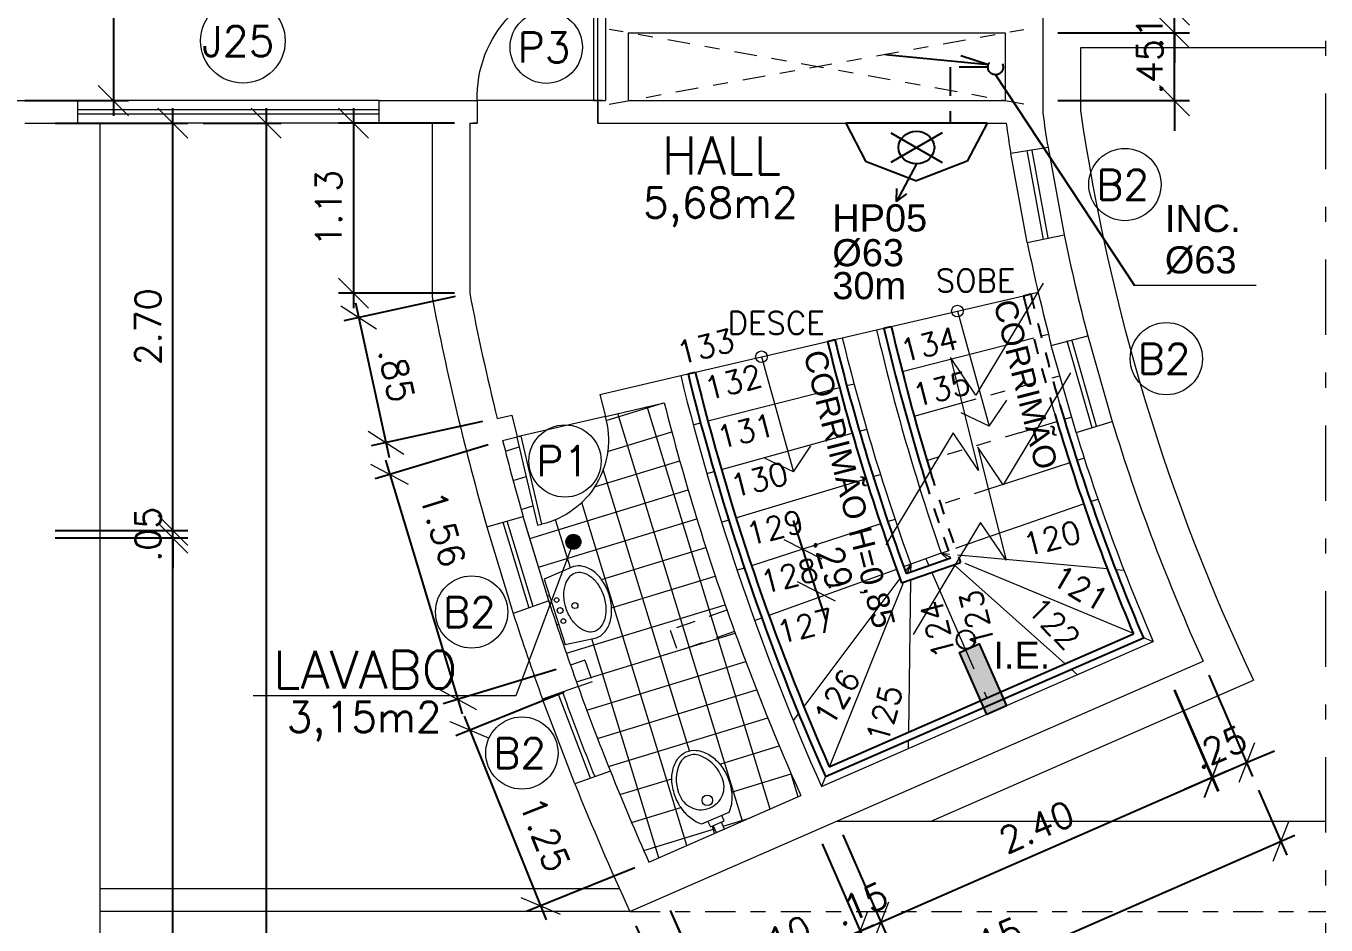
# Model space of a CAD drawing. Header units: millimetres. Extents: x 521 to 1055, y 261 to 520.
# Drawn here: x 616.32 to 624.94, y 303.7 to 309.66 of the extents above; entities that cross this region are included whole.
import ezdxf
from ezdxf.enums import TextEntityAlignment as Align

# ---------------------------------------------------------------- set-up
doc = ezdxf.new("R2010")
doc.units = ezdxf.units.MM
for name, pattern in [('CONTINU', [0]), ('DASHDOT', [1, 0.5, -0.25, 0, -0.25]), ('DASHDOTX2', [2, 1, -0.5, 0, -0.5]), ('DIVIDE2', [15.875, 6.35, -3.175, 0, -3.175, 0, -3.175]), ('HIDDEN', [9.525, 6.35, -3.175])]:
    doc.linetypes.add(name, pattern=pattern)
doc.layers.add('0.1', color=8, linetype='Continuous', lineweight=13)
doc.layers.add('ppci', color=8, linetype='Continuous')
doc.styles.add('80X50', font='romans.shx')
doc.styles.add('ROMANS', font='romans')
doc.styles.get("Standard").update_dxf_attribs({"font": 'romans.shx'})
doc.styles.add('STYLE1', font='sanss___.ttf')
doc.dimstyles.new('Fares Eng - 50', dxfattribs={"dimscale": 2, "dimtxt": 0.085, "dimasz": 0.1, "dimexe": 0.05, "dimexo": 0.05, "dimgap": 0.04, "dimtad": 1, "dimzin": 4, "dimdsep": 46, "dimtxsty": 'ROMANS', "dimblk1": 'OBLIQUE', "dimblk2": 'OBLIQUE', "dimsah": 1, "dimcen": 0.05, "dimdle": 0.05, "dimclrd": 8, "dimclre": 8, "dimclrt": 8, "dimaunit": 1, "dimadec": 0, "dimazin": 0, "dimtfac": 1, "dimtix": 1, "dimtmove": 2, "dimatfit": 0, "dimldrblk": 'OPEN90', "dimfxl": 1, "dimtolj": 1, "dimtzin": 0, "dimarcsym": 0})

# ---------------------------------------------------------------- blocks, each defined once
blk = doc.blocks.new('_OBLIQUE')
at = {"color": 0, "linetype": 'ByBlock'}
blk.add_line((-0.5, -0.5), (0.5, 0.5), dxfattribs=at)
blk = doc.blocks.new('*D1259')
at = {"layer": '0.1', "color": 8, "linetype": 'CONTINU', "lineweight": -2, "transparency": 16777216}
for p, q in [((621.4701, 306.1902), (621.4086, 306.3806)), ((621.5513, 306.2164), (621.5653, 306.221)), ((621.5607, 305.9098), (621.4701, 306.1902)), ((621.5607, 305.9098), (621.6221, 305.7195)), ((621.6418, 305.936), (621.6558, 305.9405))]:
    blk.add_line(p, q, dxfattribs=at)
at = {"layer": 'DEFPOINTS', "color": 0, "linetype": 'CONTINU', "lineweight": -2, "transparency": 16777216}
for p in [(621.4561, 306.1857), (621.4701, 306.1902), (621.5467, 305.9053)]:
    blk.add_point(p, dxfattribs=at)
at = {"layer": '0.1', "color": 8, "linetype": 'CONTINU', "lineweight": -2, "transparency": 16777216, "xscale": 0.2, "yscale": 0.2, "zscale": 0.2}
for p, rotation in [((621.4701, 306.1902), 287.8981106747853), ((621.5607, 305.9098), 107.8981106747853)]:
    blk.add_blockref('_OBLIQUE', p, dxfattribs=dict(at, rotation=rotation))
at = {"layer": '0.1', "color": 8, "linetype": 'CONTINU', "transparency": 16777216, "insert": (621.6724, 306.1007), "char_height": 0.17, "attachment_point": 5, "rotation": 287.89811, "style": 'ROMANS'}
blk.add_mtext('\\A1;.29', dxfattribs=at)
blk = doc.blocks.new('_Open90')
at = {"color": 0, "linetype": 'ByBlock', "lineweight": -2}
for p, q in [((-0.5, 0.5), (0, 0)), ((0, 0), (-1, 0)), ((0, 0), (-0.5, -0.5))]:
    blk.add_line(p, q, dxfattribs=at)
blk = doc.blocks.new('P60')
at = {"color": 252}
blk.add_lwpolyline([(-0.6, 0.0596), (0, 0.0596), (0, 0.03), (-0.6, 0.03)], close=True, dxfattribs=at)
at = {"color": 8}
blk.add_arc((-0.0289, 0.0596), 0.5711, 87.10254, 180, dxfattribs=at)
blk = doc.blocks.new('ÁREA')
for p in [(0.00005, 0.003762), (0, 0)]:
    blk.add_attdef('COMPARTIMENTO', text='', height=0.0025).set_placement(p, align=Align.CENTER)
at = {"color": 1}
for p in [(-0.00005, -0.003762), (-0.000099, -0.007523)]:
    blk.add_attdef('ÁREA', text='', height=0.002, dxfattribs=at).set_placement(p, align=Align.CENTER)
blk = doc.blocks.new('*D1334')
at = {"layer": '0.1', "color": 8, "linetype": 'CONTINU', "lineweight": -2, "transparency": 16777216}
for p, q in [((617.9116, 309.1145), (617.9116, 286.8645)), ((617.4929, 309.0145), (618.0116, 309.0145)), ((617.4929, 286.9645), (618.0116, 286.9645))]:
    blk.add_line(p, q, dxfattribs=at)
at = {"layer": 'DEFPOINTS', "color": 0, "linetype": 'CONTINU', "lineweight": -2, "transparency": 16777216}
for p in [(617.3929, 309.0145), (617.3929, 286.9645), (617.9116, 286.9645)]:
    blk.add_point(p, dxfattribs=at)
at = {"layer": '0.1', "color": 8, "linetype": 'CONTINU', "lineweight": -2, "transparency": 16777216, "xscale": 0.2, "yscale": 0.2, "zscale": 0.2}
for p, rotation in [((617.9116, 309.0145), 90), ((617.9116, 286.9645), 270)]:
    blk.add_blockref('_OBLIQUE', p, dxfattribs=dict(at, rotation=rotation))
at = {"layer": '0.1', "color": 8, "linetype": 'CONTINU', "transparency": 16777216, "insert": (617.7466, 297.9895), "char_height": 0.17, "attachment_point": 5, "rotation": 90, "style": 'ROMANS'}
blk.add_mtext('\\A1;22.05', dxfattribs=at)
blk = doc.blocks.new('*D1335')
at = {"layer": '0.1', "color": 8, "linetype": 'CONTINU', "lineweight": -2, "transparency": 16777216}
for p, q in [((621.5976, 304.235), (621.8903, 303.5652)), ((620.5896, 303.7945), (620.8824, 303.1246)), ((621.9419, 303.6968), (620.7507, 303.1762))]:
    blk.add_line(p, q, dxfattribs=at)
at = {"layer": 'DEFPOINTS', "color": 0, "linetype": 'CONTINU', "lineweight": -2, "transparency": 16777216}
for p in [(621.5576, 304.3266), (620.5496, 303.8861), (620.8423, 303.2163)]:
    blk.add_point(p, dxfattribs=at)
at = {"layer": '0.1', "color": 8, "linetype": 'CONTINU', "lineweight": -2, "transparency": 16777216, "xscale": 0.2, "yscale": 0.2, "zscale": 0.2}
for p, rotation in [((621.8503, 303.6568), 23.6073275904079), ((620.8423, 303.2163), 203.6073275904079)]:
    blk.add_blockref('_OBLIQUE', p, dxfattribs=dict(at, rotation=rotation))
at = {"layer": '0.1', "color": 8, "linetype": 'CONTINU', "transparency": 16777216, "insert": (621.2802, 303.5877), "char_height": 0.17, "attachment_point": 5, "rotation": 23.60733, "style": 'ROMANS'}
blk.add_mtext('\\A1;1.10', dxfattribs=at)
blk = doc.blocks.new('*D1336')
at = {"layer": '0.1', "color": 8, "linetype": 'CONTINU', "lineweight": -2, "transparency": 16777216}
for p, q in [((621.5976, 304.235), (621.8903, 303.5652)), ((621.735, 304.2951), (622.0278, 303.6252)), ((621.8503, 303.6568), (621.9877, 303.7169)), ((621.9877, 303.7169), (622.171, 303.797)), ((621.8503, 303.6568), (621.667, 303.5767))]:
    blk.add_line(p, q, dxfattribs=at)
at = {"layer": 'DEFPOINTS', "color": 0, "linetype": 'CONTINU', "lineweight": -2, "transparency": 16777216}
for p in [(621.5576, 304.3266), (621.695, 304.3867), (621.9877, 303.7169)]:
    blk.add_point(p, dxfattribs=at)
at = {"layer": '0.1', "color": 8, "linetype": 'CONTINU', "lineweight": -2, "transparency": 16777216, "xscale": 0.2, "yscale": 0.2, "zscale": 0.2}
for p, rotation in [((621.9877, 303.7169), 203.6073275903514), ((621.8503, 303.6568), 23.60732759035138)]:
    blk.add_blockref('_OBLIQUE', p, dxfattribs=dict(at, rotation=rotation))
at = {"layer": '0.1', "color": 8, "linetype": 'CONTINU', "transparency": 16777216, "insert": (621.8529, 303.838), "char_height": 0.17, "attachment_point": 5, "rotation": 23.60733, "style": 'ROMANS'}
blk.add_mtext('\\A1;.15', dxfattribs=at)
blk = doc.blocks.new('*D1337')
at = {"layer": '0.1', "color": 8, "linetype": 'CONTINU', "lineweight": -2, "transparency": 16777216}
for p, q in [((620.5903, 303.7948), (620.8886, 303.126)), ((620.362, 303.6929), (620.6602, 303.0242)), ((620.8478, 303.2173), (621.0305, 303.2988)), ((620.8478, 303.2173), (620.6195, 303.1155)), ((620.6195, 303.1155), (620.4368, 303.034))]:
    blk.add_line(p, q, dxfattribs=at)
at = {"layer": 'DEFPOINTS', "color": 0, "linetype": 'CONTINU', "lineweight": -2, "transparency": 16777216}
for p in [(620.5496, 303.8861), (620.3213, 303.7843), (620.6195, 303.1155)]:
    blk.add_point(p, dxfattribs=at)
at = {"layer": '0.1', "color": 8, "linetype": 'CONTINU', "lineweight": -2, "transparency": 16777216, "xscale": 0.2, "yscale": 0.2, "zscale": 0.2}
for p, rotation in [((620.8478, 303.2173), 204.0350985561813), ((620.6195, 303.1155), 24.03509855618129)]:
    blk.add_blockref('_OBLIQUE', p, dxfattribs=dict(at, rotation=rotation))
at = {"layer": '0.1', "color": 8, "linetype": 'CONTINU', "transparency": 16777216, "insert": (620.6665, 303.3171), "char_height": 0.17, "attachment_point": 5, "rotation": 24.0351, "style": 'ROMANS'}
blk.add_mtext('\\A1;.25', dxfattribs=at)
blk = doc.blocks.new('*D1338')
at = {"layer": '0.1', "color": 8, "linetype": 'CONTINU', "lineweight": -2, "transparency": 16777216}
for p, q in [((623.9342, 305.2562), (624.2269, 304.5863)), ((621.8961, 303.6768), (624.2785, 304.718)), ((621.735, 304.2951), (622.0278, 303.6252))]:
    blk.add_line(p, q, dxfattribs=at)
at = {"layer": 'DEFPOINTS', "color": 0, "linetype": 'CONTINU', "lineweight": -2, "transparency": 16777216}
for p in [(623.8941, 305.3478), (624.1869, 304.678), (621.695, 304.3867)]:
    blk.add_point(p, dxfattribs=at)
at = {"layer": '0.1', "color": 8, "linetype": 'CONTINU', "lineweight": -2, "transparency": 16777216, "xscale": 0.2, "yscale": 0.2, "zscale": 0.2}
for p, rotation in [((624.1869, 304.678), 23.60732759040609), ((621.9877, 303.7169), 203.6073275904061)]:
    blk.add_blockref('_OBLIQUE', p, dxfattribs=dict(at, rotation=rotation))
at = {"layer": '0.1', "color": 8, "linetype": 'CONTINU', "transparency": 16777216, "insert": (623.0212, 304.3486), "char_height": 0.17, "attachment_point": 5, "rotation": 23.60733, "style": 'ROMANS'}
blk.add_mtext('\\A1;2.40', dxfattribs=at)
blk = doc.blocks.new('*D1339')
at = {"layer": '0.1', "color": 8, "linetype": 'CONTINU', "lineweight": -2, "transparency": 16777216}
for p, q in [((624.1633, 305.3549), (624.4532, 304.6826)), ((623.9337, 305.256), (624.2236, 304.5836)), ((624.4136, 304.7744), (624.5972, 304.8536)), ((624.184, 304.6755), (624.4136, 304.7744)), ((624.184, 304.6755), (624.0004, 304.5963))]:
    blk.add_line(p, q, dxfattribs=at)
at = {"layer": 'DEFPOINTS', "color": 0, "linetype": 'CONTINU', "lineweight": -2, "transparency": 16777216}
for p in [(624.1237, 305.4468), (623.8941, 305.3478), (624.4136, 304.7744)]:
    blk.add_point(p, dxfattribs=at)
at = {"layer": '0.1', "color": 8, "linetype": 'CONTINU', "lineweight": -2, "transparency": 16777216, "xscale": 0.2, "yscale": 0.2, "zscale": 0.2}
for p, rotation in [((624.4136, 304.7744), 203.3250614767687), ((624.184, 304.6755), 23.32506147676869)]:
    blk.add_blockref('_OBLIQUE', p, dxfattribs=dict(at, rotation=rotation))
at = {"layer": '0.1', "color": 8, "linetype": 'CONTINU', "transparency": 16777216, "insert": (624.2335, 304.8765), "char_height": 0.17, "attachment_point": 5, "rotation": 23.32506, "style": 'ROMANS'}
blk.add_mtext('\\A1;.25', dxfattribs=at)
blk = doc.blocks.new('*D1340')
at = {"layer": '0.1', "color": 8, "linetype": 'CONTINU', "lineweight": -2, "transparency": 16777216}
for p, q in [((624.4932, 304.591), (624.6811, 304.1614)), ((620.7565, 302.5545), (624.7326, 304.2931)), ((620.7003, 302.9325), (620.8881, 302.5029))]:
    blk.add_line(p, q, dxfattribs=at)
at = {"layer": 'DEFPOINTS', "color": 0, "linetype": 'CONTINU', "lineweight": -2, "transparency": 16777216}
for p in [(624.4532, 304.6826), (624.641, 304.253), (620.6602, 303.0242)]:
    blk.add_point(p, dxfattribs=at)
at = {"layer": '0.1', "color": 8, "linetype": 'CONTINU', "lineweight": -2, "transparency": 16777216, "xscale": 0.2, "yscale": 0.2, "zscale": 0.2}
for p, rotation in [((624.641, 304.253), 23.61734848958396), ((620.8481, 302.5945), 203.617348489584)]:
    blk.add_blockref('_OBLIQUE', p, dxfattribs=dict(at, rotation=rotation))
at = {"layer": '0.1', "color": 8, "linetype": 'CONTINU', "transparency": 16777216, "insert": (622.6784, 303.575), "char_height": 0.17, "attachment_point": 5, "rotation": 23.61735, "style": 'ROMANS'}
blk.add_mtext('\\A1;4.15', dxfattribs=at)
blk = doc.blocks.new('*D1611')
at = {"layer": '0.1', "color": 8, "linetype": 'CONTINU', "lineweight": -2, "transparency": 16777216}
for p, q in [((618.4905, 309.1145), (618.4905, 307.7871)), ((619.1614, 309.0145), (618.3905, 309.0145)), ((619.1614, 307.8871), (618.3905, 307.8871))]:
    blk.add_line(p, q, dxfattribs=at)
at = {"layer": 'DEFPOINTS', "color": 0, "linetype": 'CONTINU', "lineweight": -2, "transparency": 16777216}
for p in [(619.2614, 309.0145), (618.4905, 307.8871), (619.2614, 307.8871)]:
    blk.add_point(p, dxfattribs=at)
at = {"layer": '0.1', "color": 8, "linetype": 'CONTINU', "lineweight": -2, "transparency": 16777216, "xscale": 0.2, "yscale": 0.2, "zscale": 0.2}
for p, rotation in [((618.4905, 309.0145), 90), ((618.4905, 307.8871), 270)]:
    blk.add_blockref('_OBLIQUE', p, dxfattribs=dict(at, rotation=rotation))
at = {"layer": '0.1', "color": 8, "linetype": 'CONTINU', "transparency": 16777216, "insert": (618.3255, 308.4508), "char_height": 0.17, "attachment_point": 5, "rotation": 90, "style": 'ROMANS'}
blk.add_mtext('\\A1;1.13', dxfattribs=at)
blk = doc.blocks.new('*D1612')
at = {"layer": '0.1', "color": 8, "linetype": 'CONTINU', "lineweight": -2, "transparency": 16777216}
for p, q in [((619.1638, 307.8657), (618.427, 307.7046)), ((618.5033, 307.8237), (618.7276, 306.7982)), ((619.3453, 307.0356), (618.6085, 306.8745))]:
    blk.add_line(p, q, dxfattribs=at)
at = {"layer": 'DEFPOINTS', "color": 0, "linetype": 'CONTINU', "lineweight": -2, "transparency": 16777216}
for p in [(619.2614, 307.8871), (619.443, 307.057), (618.7062, 306.8959)]:
    blk.add_point(p, dxfattribs=at)
at = {"layer": '0.1', "color": 8, "linetype": 'CONTINU', "lineweight": -2, "transparency": 16777216, "xscale": 0.2, "yscale": 0.2, "zscale": 0.2}
for p, rotation in [((618.5247, 307.726), 102.3347759635449), ((618.7062, 306.8959), 282.3347759635448)]:
    blk.add_blockref('_OBLIQUE', p, dxfattribs=dict(at, rotation=rotation))
at = {"layer": '0.1', "color": 8, "linetype": 'CONTINU', "transparency": 16777216, "insert": (618.7766, 307.3462), "char_height": 0.17, "attachment_point": 5, "rotation": 282.33478, "style": 'ROMANS'}
blk.add_mtext('\\A1;.85', dxfattribs=at)
blk = doc.blocks.new('*D1613')
at = {"layer": '0.1', "color": 8, "linetype": 'CONTINU', "lineweight": -2, "transparency": 16777216}
for p, q in [((623.935, 309.6145), (623.935, 309.8145)), ((623.1614, 309.6145), (624.035, 309.6145)), ((623.935, 309.1645), (623.935, 309.6145)), ((623.1614, 309.1645), (624.035, 309.1645)), ((623.935, 309.1645), (623.935, 308.9645))]:
    blk.add_line(p, q, dxfattribs=at)
at = {"layer": 'DEFPOINTS', "color": 0, "linetype": 'CONTINU', "lineweight": -2, "transparency": 16777216}
for p in [(623.0614, 309.6145), (623.935, 309.6145), (623.0614, 309.1645)]:
    blk.add_point(p, dxfattribs=at)
at = {"layer": '0.1', "color": 8, "linetype": 'CONTINU', "lineweight": -2, "transparency": 16777216, "xscale": 0.2, "yscale": 0.2, "zscale": 0.2}
for p, rotation in [((623.935, 309.6145), 270), ((623.935, 309.1645), 90)]:
    blk.add_blockref('_OBLIQUE', p, dxfattribs=dict(at, rotation=rotation))
at = {"layer": '0.1', "color": 8, "linetype": 'CONTINU', "transparency": 16777216, "insert": (623.77, 309.3895), "char_height": 0.17, "attachment_point": 5, "rotation": 90, "style": 'ROMANS'}
blk.add_mtext('\\A1;.45', dxfattribs=at)
blk = doc.blocks.new('*D1341')
at = {"layer": '0.1', "color": 8, "linetype": 'CONTINU', "lineweight": -2, "transparency": 16777216}
for p, q in [((623.935, 309.7645), (623.935, 309.9645)), ((623.1614, 309.7645), (624.035, 309.7645)), ((623.935, 309.6145), (623.935, 309.7645)), ((623.1614, 309.6145), (624.035, 309.6145)), ((623.935, 309.6145), (623.935, 309.4145))]:
    blk.add_line(p, q, dxfattribs=at)
at = {"layer": 'DEFPOINTS', "color": 0, "linetype": 'CONTINU', "lineweight": -2, "transparency": 16777216}
for p in [(623.0614, 309.7645), (623.935, 309.7645), (623.0614, 309.6145)]:
    blk.add_point(p, dxfattribs=at)
at = {"layer": '0.1', "color": 8, "linetype": 'CONTINU', "lineweight": -2, "transparency": 16777216, "xscale": 0.2, "yscale": 0.2, "zscale": 0.2}
for p, rotation in [((623.935, 309.7645), 270), ((623.935, 309.6145), 90)]:
    blk.add_blockref('_OBLIQUE', p, dxfattribs=dict(at, rotation=rotation))
at = {"layer": '0.1', "color": 8, "linetype": 'CONTINU', "transparency": 16777216, "insert": (623.77, 309.6895), "char_height": 0.17, "attachment_point": 5, "rotation": 90, "style": 'ROMANS'}
blk.add_mtext('\\A1;.15', dxfattribs=at)
blk = doc.blocks.new('*D1614')
at = {"layer": '0.1', "color": 8, "linetype": 'CONTINU', "lineweight": -2, "transparency": 16777216}
for p, q in [((616.8981, 312.6145), (616.8981, 309.0645)), ((616.3114, 312.5145), (616.9981, 312.5145)), ((616.3114, 309.1645), (616.9981, 309.1645))]:
    blk.add_line(p, q, dxfattribs=at)
at = {"layer": 'DEFPOINTS', "color": 0, "linetype": 'CONTINU', "lineweight": -2, "transparency": 16777216}
for p in [(616.2114, 312.5145), (616.2114, 309.1645), (616.8981, 309.1645)]:
    blk.add_point(p, dxfattribs=at)
at = {"layer": '0.1', "color": 8, "linetype": 'CONTINU', "lineweight": -2, "transparency": 16777216, "xscale": 0.2, "yscale": 0.2, "zscale": 0.2}
for p, rotation in [((616.8981, 312.5145), 90), ((616.8981, 309.1645), 270)]:
    blk.add_blockref('_OBLIQUE', p, dxfattribs=dict(at, rotation=rotation))
at = {"layer": '0.1', "color": 8, "linetype": 'CONTINU', "transparency": 16777216, "insert": (616.7331, 310.8395), "char_height": 0.17, "attachment_point": 5, "rotation": 90, "style": 'ROMANS'}
blk.add_mtext('\\A1;3.35', dxfattribs=at)
blk = doc.blocks.new('*D1719')
at = {"layer": '0.1', "color": 8, "linetype": 'CONTINU', "lineweight": -2, "transparency": 16777216}
for p, q in [((617.2929, 292.9645), (617.2929, 306.3645)), ((616.5114, 306.2645), (617.3929, 306.2645)), ((616.5114, 293.0645), (617.3929, 293.0645))]:
    blk.add_line(p, q, dxfattribs=at)
at = {"layer": 'DEFPOINTS', "color": 0, "linetype": 'CONTINU', "lineweight": -2, "transparency": 16777216}
for p in [(616.4114, 306.2645), (617.2929, 306.2645), (616.4114, 293.0645)]:
    blk.add_point(p, dxfattribs=at)
at = {"layer": '0.1', "color": 8, "linetype": 'CONTINU', "lineweight": -2, "transparency": 16777216, "xscale": 0.2, "yscale": 0.2, "zscale": 0.2}
for p, rotation in [((617.2929, 306.2645), 90), ((617.2929, 293.0645), 270)]:
    blk.add_blockref('_OBLIQUE', p, dxfattribs=dict(at, rotation=rotation))
at = {"layer": '0.1', "color": 8, "linetype": 'CONTINU', "transparency": 16777216, "insert": (617.1279, 299.6645), "char_height": 0.17, "attachment_point": 5, "rotation": 90, "style": 'ROMANS'}
blk.add_mtext('\\A1;13.20', dxfattribs=at)
blk = doc.blocks.new('*D1720')
at = {"layer": '0.1', "color": 8, "linetype": 'CONTINU', "lineweight": -2, "transparency": 16777216}
for p, q in [((617.2929, 306.3145), (617.2929, 306.5145)), ((616.5114, 306.3145), (617.3929, 306.3145)), ((617.2929, 306.2645), (617.2929, 306.3145)), ((616.5114, 306.2645), (617.3929, 306.2645)), ((617.2929, 306.2645), (617.2929, 306.0645))]:
    blk.add_line(p, q, dxfattribs=at)
at = {"layer": 'DEFPOINTS', "color": 0, "linetype": 'CONTINU', "lineweight": -2, "transparency": 16777216}
for p in [(616.4114, 306.3145), (617.2929, 306.3145), (616.4114, 306.2645)]:
    blk.add_point(p, dxfattribs=at)
at = {"layer": '0.1', "color": 8, "linetype": 'CONTINU', "lineweight": -2, "transparency": 16777216, "xscale": 0.2, "yscale": 0.2, "zscale": 0.2}
for p, rotation in [((617.2929, 306.3145), 270), ((617.2929, 306.2645), 90)]:
    blk.add_blockref('_OBLIQUE', p, dxfattribs=dict(at, rotation=rotation))
at = {"layer": '0.1', "color": 8, "linetype": 'CONTINU', "transparency": 16777216, "insert": (617.1279, 306.2895), "char_height": 0.17, "attachment_point": 5, "rotation": 90, "style": 'ROMANS'}
blk.add_mtext('\\A1;.05', dxfattribs=at)
blk = doc.blocks.new('*D1721')
at = {"layer": '0.1', "color": 8, "linetype": 'CONTINU', "lineweight": -2, "transparency": 16777216}
for p, q in [((617.2929, 306.2145), (617.2929, 309.1145)), ((616.5114, 309.0145), (617.3929, 309.0145)), ((616.5114, 306.3145), (617.3929, 306.3145))]:
    blk.add_line(p, q, dxfattribs=at)
at = {"layer": 'DEFPOINTS', "color": 0, "linetype": 'CONTINU', "lineweight": -2, "transparency": 16777216}
for p in [(616.4114, 309.0145), (617.2929, 309.0145), (616.4114, 306.3145)]:
    blk.add_point(p, dxfattribs=at)
at = {"layer": '0.1', "color": 8, "linetype": 'CONTINU', "lineweight": -2, "transparency": 16777216, "xscale": 0.2, "yscale": 0.2, "zscale": 0.2}
for p, rotation in [((617.2929, 309.0145), 90), ((617.2929, 306.3145), 270)]:
    blk.add_blockref('_OBLIQUE', p, dxfattribs=dict(at, rotation=rotation))
at = {"layer": '0.1', "color": 8, "linetype": 'CONTINU', "transparency": 16777216, "insert": (617.1279, 307.6645), "char_height": 0.17, "attachment_point": 5, "rotation": 90, "style": 'ROMANS'}
blk.add_mtext('\\A1;2.70', dxfattribs=at)
blk = doc.blocks.new('*D1801')
at = {"layer": '0.1', "color": 8, "linetype": 'CONTINU', "lineweight": -2, "transparency": 16777216}
for p, q in [((619.3835, 306.8825), (618.6354, 306.6565)), ((618.7022, 306.7811), (619.2106, 305.0983)), ((619.8341, 305.3912), (619.086, 305.1651))]:
    blk.add_line(p, q, dxfattribs=at)
at = {"layer": 'DEFPOINTS', "color": 0, "linetype": 'CONTINU', "lineweight": -2, "transparency": 16777216}
for p in [(619.4792, 306.9114), (619.9298, 305.4201), (619.1817, 305.1941)]:
    blk.add_point(p, dxfattribs=at)
at = {"layer": '0.1', "color": 8, "linetype": 'CONTINU', "lineweight": -2, "transparency": 16777216, "xscale": 0.2, "yscale": 0.2, "zscale": 0.2}
for p, rotation in [((618.7311, 306.6854), 106.8125133954057), ((619.1817, 305.1941), 286.8125133954057)]:
    blk.add_blockref('_OBLIQUE', p, dxfattribs=dict(at, rotation=rotation))
at = {"layer": '0.1', "color": 8, "linetype": 'CONTINU', "transparency": 16777216, "insert": (619.0832, 306.3245), "char_height": 0.17, "attachment_point": 5, "rotation": 286.81251, "style": 'ROMANS'}
blk.add_mtext('\\A1;1.56', dxfattribs=at)
blk = doc.blocks.new('*D1802')
at = {"layer": '0.1', "color": 8, "linetype": 'CONTINU', "lineweight": -2, "transparency": 16777216}
for p, q in [((619.8875, 305.2415), (619.1692, 304.9518)), ((619.2245, 305.082), (619.7685, 303.7328)), ((620.3567, 304.0778), (619.6384, 303.7881))]:
    blk.add_line(p, q, dxfattribs=at)
at = {"layer": 'DEFPOINTS', "color": 0, "linetype": 'CONTINU', "lineweight": -2, "transparency": 16777216}
for p in [(619.9802, 305.2788), (620.4495, 304.1152), (619.7312, 303.8255)]:
    blk.add_point(p, dxfattribs=at)
at = {"layer": '0.1', "color": 8, "linetype": 'CONTINU', "lineweight": -2, "transparency": 16777216, "xscale": 0.2, "yscale": 0.2, "zscale": 0.2}
for p, rotation in [((619.2619, 304.9892), 111.9601388163917), ((619.7312, 303.8255), 291.9601388163917)]:
    blk.add_blockref('_OBLIQUE', p, dxfattribs=dict(at, rotation=rotation))
at = {"layer": '0.1', "color": 8, "linetype": 'CONTINU', "transparency": 16777216, "insert": (619.7595, 304.2996), "char_height": 0.17, "attachment_point": 5, "rotation": 291.96014, "style": 'ROMANS'}
blk.add_mtext('\\A1;1.25', dxfattribs=at)
blk = doc.blocks.new('Vaso')
for points in [[(0.03, -0.05), (0.03, 0), (-0.03, 0), (-0.03, -0.05)], [(0.05, -0.09), (0.05, -0.05), (-0.05, -0.05), (-0.05, -0.09)]]:
    blk.add_lwpolyline(points)
for points in [[(0.1829, -0.31, -0.071776), (0.168, -0.4129, -0.083144), (0.1287, -0.4938, -0.106699), (0.0652, -0.5518, -0.132564), (-0.0021, -0.57, -0.132564), (-0.0694, -0.5518, -0.106699), (-0.1329, -0.4938, -0.083144), (-0.1722, -0.4129, -0.071776), (-0.1871, -0.31, -0.071776), (-0.1722, -0.2071, -0.083144), (-0.1329, -0.1262, -0.060171), (-0.1, -0.09), (0.0958, -0.09, -0.060171), (0.1287, -0.1262, -0.083144), (0.168, -0.2071, -0.071776)], [(-0.0876, -0.4972, 0.2474), (0, -0.5413, 0.2474), (0.0876, -0.4972, 0.197858), (0.1521, -0.3175, 0.418329), (0, -0.1675, 0.418329), (-0.1521, -0.3175, 0.197858)]]:
    blk.add_lwpolyline(points, format="xyb", close=True)
blk.add_circle((-0.0021, -0.22), 0.0352)
blk = doc.blocks.new('Cuba-emp')
blk.add_lwpolyline([(0.21, 0.2482), (0, 0.2274), (0, -0.2274), (0.21, -0.2482, 0.137816), (0.2706, -0.2312, 0.107041), (0.3288, -0.1757, 0.080751), (0.3645, -0.099, 0.068643), (0.378, -0.0007, 0.068643), (0.3645, 0.0976, 0.080751), (0.3288, 0.1743, 0.107041), (0.2706, 0.2298, 0.115752), (0.21, 0.2482)], format="xyb")
blk.add_lwpolyline([(0.21, 0.2045, -0.131827), (0.2501, 0.1937, -0.106633), (0.2967, 0.1515, -0.083482), (0.3283, 0.0871, -0.072232), (0.3409, 0, -0.072232), (0.3283, -0.0871, -0.083482), (0.2967, -0.1515, -0.106633), (0.2501, -0.1937, -0.131827), (0.21, -0.2045, -0.131827), (0.1699, -0.1937, -0.106633), (0.1233, -0.1515, -0.083482), (0.0918, -0.0871, -0.072232), (0.0791, 0, -0.072232), (0.0918, 0.0871, -0.083482), (0.1233, 0.1515, -0.106633), (0.1699, 0.1937, -0.131827)], format="xyb", close=True)
for centre, radius in [((0.0358, 0.0711), 0.0155), ((0.0365, -0.0023), 0.0193), ((0.0365, -0.0023), 0.0193), ((0.1403, -0.0014), 0.0198), ((0.0358, -0.0757), 0.0155)]:
    blk.add_circle(centre, radius)
blk = doc.blocks.new('P80')
for points in [[(0, 0.86), (0, 0.83), (0.15, 0.83), (0.15, 0.86)], [(0, 0), (0, 0.03), (0.15, 0.03), (0.15, 0)]]:
    blk.add_lwpolyline(points)
blk.add_lwpolyline([(-0.8, 0.06), (0, 0.06), (0, 0.03), (-0.8, 0.03)], close=True)
at = {"color": 8}
blk.add_arc((-0.0251, 0.0555), 0.7749, 88.14082, 179.6698, dxfattribs=at)

msp = doc.modelspace()

# ---------------------------------------------------------------- hatches: boundary and pattern name
at = {"layer": '0.1', "linetype": 'CONTINU'}
h = msp.add_hatch(dxfattribs=at)
h.set_pattern_fill('_USER', color=8, scale=0.2, angle=17, style=0, double=1, pattern_type=0)
h.set_pattern_definition([(17, (619.47922, 304.11516), (-0.058474, 0.191261), []), (107, (619.47922, 304.11516), (-0.191261, -0.058474), [])])
h.paths.add_polyline_path([(620.5507, 307.16131), (620.15875, 307.06991, -0.429104), (619.73951, 306.35604), (619.71069, 306.34932), (619.57443, 306.93364), (619.54521, 306.92683), (619.47922, 306.91144, 0.0075426), (619.6154, 306.40676), (619.78595, 305.84654, 0.0003492), (619.79341, 305.82352), (619.80206, 305.84663), (619.75564, 305.99078), (619.87548, 306.0429), (619.93137, 306.19231, -0.3128508), (619.899, 306.23899, -1), (619.99867, 306.23899, -0.5234024), (619.93137, 306.19231), (619.87548, 306.0429), (619.94916, 306.07494, -0.1157522), (620.01248, 306.07597, -0.1070412), (620.08491, 306.04102, -0.0807505), (620.14234, 305.97898, -0.0686428), (620.1854, 305.88952, -0.0686428), (620.20263, 305.79175, -0.0807505), (620.19219, 305.70785, -0.1070412), (620.15376, 305.6372, -0.1378156), (620.10131, 305.60243), (619.89504, 305.55786), (619.80206, 305.84663), (619.79341, 305.82352, 0.0061443), (619.92983, 305.42012), (620.02416, 305.45332), (620.07457, 305.31205), (619.98024, 305.27885, 0.0086605), (620.19414, 304.71805, 0.0094474), (620.44946, 304.11516), (620.89565, 304.31017), (620.87563, 304.35598), (620.8573, 304.34797), (620.84128, 304.38462), (620.79932, 304.36629, -0.060172), (620.75468, 304.38623, -0.0831447), (620.68624, 304.44461, -0.0717749), (620.6314, 304.53299, -0.0717749), (620.60379, 304.63327, -0.0831455), (620.60743, 304.72315, -0.1066992), (620.64243, 304.80175, -0.1325636), (620.6968, 304.84532, -0.1325636), (620.76571, 304.85562, -0.1066992), (620.84716, 304.82793, -0.0831455), (620.9156, 304.76955, -0.0717749), (620.97044, 304.68116, -0.0717749), (620.99806, 304.58088, -0.0831447), (620.99441, 304.491, -0.060172), (620.97873, 304.44469), (620.93291, 304.42467), (620.94893, 304.38802), (620.9306, 304.38001), (620.95063, 304.33419), (621.45743, 304.55569, -0.0180892), (621.0179, 305.64404), (620.64055, 305.51124), (620.59014, 305.65252), (620.96745, 305.78531, -0.022161)])
h.paths.add_polyline_path([(621.0179, 305.64404, -0.002311), (620.96745, 305.78531), (620.59014, 305.65252), (620.64055, 305.51124)], flags=17)
h.paths.add_polyline_path([(620.02416, 305.45332), (619.92983, 305.42012, 0.0021643), (619.98024, 305.27885), (620.07457, 305.31205)], flags=17)
msp.add_hatch(color=8, dxfattribs=at).paths.add_polyline_path([(619.99867, 306.23899, 1), (619.899, 306.23899, 1)])
at = {"layer": 'ppci'}
msp.add_hatch(color=10, dxfattribs=at).paths.add_polyline_path([(622.64083, 305.56238), (622.51026, 305.50531), (622.68988, 305.09432), (622.82045, 305.15138)])

# ---------------------------------------------------------------- linework, layer by layer
at = {"layer": '0.1', "color": 8, "linetype": 'DASHDOTX2', "ltscale": 0.5}
msp.add_line((624.9398, 277.91074), (624.9398, 340.92222), dxfattribs=at)
at = {"layer": '0.1', "color": 7}
for p, q in [((620.16144, 310.33948), (620.16144, 309.16448)), ((623.06144, 309.76448), (623.06144, 309.08048)), ((620.31144, 309.61448), (622.81144, 309.61448)), ((620.31144, 309.61448), (620.31144, 309.16448)), ((622.81144, 309.61448), (622.81144, 309.16448)), ((616.21144, 309.16448), (616.66144, 309.16448)), ((616.66144, 309.16448), (616.66144, 309.01448)), ((618.66144, 309.01448), (618.66144, 309.16448)), ((618.66144, 309.16448), (619.31144, 309.16448)), ((619.31144, 309.16448), (619.31144, 309.01448)), ((620.11144, 309.01448), (620.11144, 309.16448)), ((620.11144, 309.16448), (620.16144, 309.16448)), ((620.31144, 309.16448), (622.81144, 309.16448)), ((616.31144, 309.01448), (616.66144, 309.01448)), ((618.66144, 309.01448), (619.01144, 309.01448)), ((619.01144, 309.01448), (619.01144, 307.86328)), ((619.26144, 309.01448), (619.31144, 309.01448)), ((619.26144, 309.01448), (619.26144, 307.88711)), ((620.11144, 309.01448), (622.81843, 309.01448)), ((623.09632, 308.8532), (622.84954, 308.81318)), ((622.95856, 308.22302), (623.20335, 308.27379)), ((621.73171, 307.59074), (621.95983, 307.64394)), ((623.11823, 307.54124), (623.36011, 307.60443)), ((620.12475, 307.216), (620.66038, 307.34091)), ((620.12475, 307.216), (620.16101, 307.07043)), ((619.44296, 307.05701), (619.54036, 307.07972)), ((619.54036, 307.07972), (619.57662, 306.93416)), ((620.16101, 307.07043), (620.5507, 307.16131)), ((623.2826, 306.96404), (623.52149, 307.03775)), ((619.47922, 306.91144), (619.57662, 306.93416)), ((619.37504, 306.338), (619.6154, 306.40676)), ((622.3876, 306.16267), (622.18589, 306.0899)), ((619.78595, 305.84654), (619.55006, 305.76352)), ((621.59489, 304.61576), (623.794, 305.57686)), ((620.32381, 303.78741), (624.12417, 305.44833)), ((619.98024, 305.27885), (619.74441, 305.19585)), ((620.19414, 304.71805), (619.9581, 304.63498)), ((620.44946, 304.11516), (621.45743, 304.55569))]:
    msp.add_line(p, q, dxfattribs=at)
at = {"layer": '0.1', "color": 8, "linetype": 'DASHDOT', "ltscale": 0.3}
for p, q in [((620.18644, 309.14198), (622.93644, 309.63698)), ((622.93644, 309.14198), (620.18644, 309.63698))]:
    msp.add_line(p, q, dxfattribs=at)
at = {"layer": '0.1', "color": 8}
for p, q in [((624.9398, 309.51448), (623.31144, 309.51448)), ((623.31144, 309.51448), (623.31144, 309.09857)), ((622.49546, 307.76884), (622.70713, 307.00622)), ((621.19604, 307.46582), (621.40771, 306.7032)), ((622.70713, 307.00622), (622.82277, 307.17816)), ((622.70713, 307.00622), (622.51941, 307.09397)), ((621.40771, 306.7032), (621.52335, 306.87514)), ((621.40771, 306.7032), (621.22, 306.79095)), ((619.78595, 305.84654), (619.6154, 306.40676)), ((619.6821, 305.80999), (619.50963, 306.3765)), ((622.32095, 304.38741), (624.45872, 305.32171)), ((621.69668, 304.38741), (624.9398, 304.38741)), ((620.25521, 303.93741), (616.81144, 303.93741)), ((620.32381, 303.78741), (616.81144, 303.78741))]:
    msp.add_line(p, q, dxfattribs=at)
at = {"layer": '0.1', "color": 8, "linetype": 'CONTINU', "lineweight": -2}
msp.add_line((622.74829, 309.33567), (623.6707, 307.93746), dxfattribs=at)
at = {"layer": '0.1', "color": 8, "linetype": 'CONTINU'}
for p, q in [((618.66144, 309.16448), (616.66144, 309.16448)), ((620.11144, 309.16448), (619.31144, 309.16448)), ((618.66144, 309.10448), (616.66144, 309.10448)), ((618.66144, 309.07448), (616.66144, 309.07448)), ((618.66144, 309.01448), (616.66144, 309.01448)), ((616.81144, 288.11448), (616.81144, 309.01448)), ((622.95856, 308.22302), (622.84954, 308.81318)), ((623.06673, 308.243), (622.95771, 308.83316)), ((622.98815, 308.83322), (623.09518, 308.25381)), ((623.09632, 308.8532), (623.20335, 308.27379)), ((622.05722, 307.66665), (622.9337, 307.87104)), ((622.98239, 307.8824), (623.03109, 307.89375)), ((624.47589, 307.93746), (623.6707, 307.93746)), ((621.95983, 307.64394), (622.00852, 307.65529)), ((623.05033, 307.60418), (623.09878, 307.61654)), ((623.36011, 307.60443), (623.52149, 307.03775)), ((620.75777, 307.36362), (621.63431, 307.56803)), ((621.68301, 307.57938), (621.73171, 307.59074)), ((622.12985, 307.36921), (623.00189, 307.59181)), ((623.2826, 306.96404), (623.11823, 307.54124)), ((623.38839, 306.99417), (623.22402, 307.57136)), ((623.25431, 307.57431), (623.41569, 307.00763)), ((620.66038, 307.34091), (620.70907, 307.35226)), ((623.12414, 307.32708), (623.17232, 307.34045)), ((620.84076, 307.04016), (621.71286, 307.26277)), ((621.76131, 307.27514), (621.80976, 307.28751)), ((622.20874, 307.073), (622.52382, 307.16046)), ((620.16101, 307.07043), (619.57662, 306.93416)), ((620.74386, 307.01542), (620.79231, 307.02779)), ((622.90698, 306.96239), (623.15584, 307.03708)), ((623.20373, 307.05145), (623.25162, 307.06583)), ((620.93057, 306.71824), (621.79785, 306.95896)), ((621.84604, 306.97233), (621.89422, 306.9857)), ((622.29383, 306.77837), (622.37086, 306.80149)), ((623.24144, 306.7623), (622.8681, 306.64173)), ((623.3366, 306.79303), (623.28902, 306.77767)), ((620.83421, 306.69149), (620.88239, 306.70487)), ((621.02712, 306.39821), (621.8892, 306.65694)), ((621.93709, 306.67131), (621.98498, 306.68568)), ((622.8681, 306.64173), (622.70069, 306.58766)), ((622.90818, 306.34283), (623.33261, 306.48971)), ((623.37986, 306.50606), (623.42711, 306.52242)), ((619.37504, 306.338), (619.55006, 305.76352)), ((619.48081, 306.36826), (619.65391, 305.80007)), ((620.93133, 306.36946), (620.97922, 306.38384)), ((621.98677, 306.3571), (621.13026, 306.08049)), ((622.08194, 306.38783), (622.03436, 306.37247)), ((622.63636, 306.24876), (622.90818, 306.34283)), ((619.94884, 306.23899), (619.56698, 305.21825)), ((622.56326, 306.22346), (622.4821, 306.19538)), ((622.56326, 306.22346), (622.63636, 306.24876)), ((622.3876, 306.16267), (622.43485, 306.17903)), ((622.3876, 306.16267), (622.4495, 306.13689)), ((622.3876, 306.16267), (622.44227, 306.15762)), ((622.3876, 306.16267), (622.43035, 306.12456)), ((622.49699, 306.15256), (622.57429, 306.14542)), ((622.57429, 306.14542), (623.48899, 306.06088)), ((621.08268, 306.06512), (621.0351, 306.04975)), ((622.09182, 306.05597), (621.24523, 305.75055)), ((622.18589, 306.0899), (622.13886, 306.07294)), ((622.18589, 306.0899), (622.14999, 306.04219)), ((622.18589, 306.0899), (622.16264, 306.03191)), ((622.18589, 306.0899), (622.18519, 306.03972)), ((622.28674, 306.12629), (622.30627, 306.08162)), ((622.4731, 306.08644), (622.51593, 306.04826)), ((622.51593, 306.04826), (623.20903, 305.43034)), ((622.54521, 306.09702), (623.66177, 305.63194)), ((623.54453, 306.05574), (623.60013, 306.0506)), ((622.11413, 305.99454), (621.47671, 305.14739)), ((622.13801, 305.97048), (621.64793, 304.74808)), ((622.18446, 305.98655), (622.1705, 304.97646)), ((622.32635, 306.03566), (622.60547, 305.39701)), ((621.1982, 305.73358), (621.15116, 305.71662)), ((623.72776, 305.60446), (623.794, 305.57686)), ((623.2501, 305.39373), (623.29117, 305.35711)), ((619.56698, 305.21825), (617.82586, 305.21825)), ((619.9581, 304.63498), (619.74441, 305.19585)), ((620.0619, 304.67151), (619.84821, 305.23238)), ((622.67214, 305.24445), (622.69003, 305.20352)), ((621.4417, 305.10086), (621.40673, 305.05438)), ((622.16974, 304.92156), (622.16898, 304.86666)), ((621.62141, 304.68192), (621.59489, 304.61576))]:
    msp.add_line(p, q, dxfattribs=at)
at = {"layer": '0.1', "color": 8, "linetype": 'DASHDOT', "ltscale": 0.2}
for p, q in [((622.52382, 307.16046), (623.07596, 307.3137)), ((622.90698, 306.96239), (622.37086, 306.80149)), ((622.70069, 306.58766), (622.38499, 306.48571))]:
    msp.add_line(p, q, dxfattribs=at)
at = {"layer": '0.1', "color": 8, "linetype": 'HIDDEN', "ltscale": 0.02}
for p, q in [((620.96745, 305.78531), (620.59014, 305.65252)), ((620.59014, 305.65252), (620.64055, 305.51124)), ((621.0179, 305.64404), (620.64055, 305.51124)), ((620.02416, 305.45332), (619.92983, 305.42012)), ((620.02416, 305.45332), (620.07457, 305.31205)), ((619.98024, 305.27885), (620.07457, 305.31205))]:
    msp.add_line(p, q, dxfattribs=at)
at = {"layer": '0.1', "color": 8, "linetype": 'DASHDOT', "ltscale": 0.4}
msp.add_line((620.32381, 303.78741), (624.9398, 303.78741), dxfattribs=at)
at = {"layer": '0.1', "color": 8}
for points in [[(623.06356, 307.95471), (622.61746, 307.21203), (622.44876, 307.46132), (622.54221, 307.08676), (622.63566, 306.71219), (622.46697, 306.96148), (622.02086, 306.2188)], [(623.06356, 307.95471), (622.61746, 307.21203), (622.44876, 307.46132), (622.54221, 307.08676), (622.63566, 306.71219), (622.46697, 306.96148), (622.02086, 306.2188)], [(623.24591, 307.35996), (622.7998, 306.61727), (622.63111, 306.86656), (622.72456, 306.492), (622.818, 306.11743), (622.64931, 306.36673), (622.20321, 305.62404)], [(623.24591, 307.35996), (622.7998, 306.61727), (622.63111, 306.86656), (622.72456, 306.492), (622.818, 306.11743), (622.64931, 306.36673), (622.20321, 305.62404)]]:
    msp.add_lwpolyline(points, dxfattribs=at)
for centre, radius in [((617.75741, 309.56063), 0.28038), ((619.76891, 309.51858), 0.23964), ((623.60635, 308.60793), 0.23964), ((622.49546, 307.76884), 0.03865), ((623.88086, 307.45316), 0.23964), ((621.19604, 307.46582), 0.03865), ((619.89322, 306.77473), 0.23964), ((619.27401, 305.77351), 0.23964), ((619.60758, 304.83831), 0.23964)]:
    msp.add_circle(centre, radius, dxfattribs=at)
at = {"layer": '0.1', "color": 8, "linetype": 'CONTINU'}
msp.add_circle((619.94884, 306.23899), 0.04984, dxfattribs=at)
at = {"layer": '0.1', "color": 7}
for centre, radius, start, end in [((636.39459, 311.01007), 13.47205, 188.234731, 189.212682), ((636.39459, 311.01007), 13.72205, 188.362157, 189.212682), ((636.39459, 311.01007), 13.72205, 191.718753, 194.642841), ((636.39459, 311.01007), 13.47205, 191.718753, 194.642841), ((636.27422, 311.17242), 17.57708, 190.851515, 195.964456), ((636.27422, 311.17242), 17.32708, 190.929756, 193.739796), ((636.39459, 311.01007), 14.82205, 193.126583, 199.089194), ((636.27422, 311.17242), 14.97708, 193.836018, 199.837439), ((636.27422, 311.17242), 16.07708, 193.787476, 204.068359), ((636.27422, 311.17242), 16.22708, 194.311068, 199.918804), ((636.39459, 311.01007), 13.47205, 197.148912, 204.383083), ((636.27422, 311.17242), 17.32708, 194.235862, 195.964456), ((636.39459, 311.01007), 13.72205, 197.148912, 203.325061), ((636.27422, 311.17242), 17.32708, 197.900975, 199.885179), ((636.27422, 311.17242), 17.57708, 197.922146, 199.878124), ((636.27422, 311.17242), 16.22708, 199.918804, 204.064097), ((636.27422, 311.17242), 17.32708, 201.869979, 204.035099), ((636.27422, 311.17242), 17.57708, 201.834672, 204.844028)]:
    msp.add_arc(centre, radius, start, end, dxfattribs=at)
at = {"layer": '0.1', "color": 8}
msp.add_arc((636.39459, 311.01007), 13.22205, 188.312353, 205.481399, dxfattribs=at)
at = {"layer": '0.1', "color": 8, "linetype": 'CONTINU'}
for centre, radius, start, end in [((636.39459, 311.01007), 13.77205, 196.010616, 196.292339), ((636.39459, 311.01007), 13.82205, 196.203573, 196.483408), ((636.27422, 311.17242), 17.32708, 199.885179, 201.869979), ((636.27422, 311.17242), 17.43708, 199.88205, 201.854319)]:
    msp.add_arc(centre, radius, start, end, dxfattribs=at)
at = {"layer": 'ppci', "color": 10}
for q in [(622.01955, 309.46783), (622.51831, 309.46235)]:
    msp.add_line((622.70086, 309.40148), q, dxfattribs=at)
at = {"layer": 'ppci', "color": 12, "linetype": 'DIVIDE2', "ltscale": 0.03}
for p, q in [((622.69829, 309.38567), (622.44829, 309.38567)), ((622.44829, 309.38567), (622.44829, 309.01448))]:
    msp.add_line(p, q, dxfattribs=at)
at = {"layer": 'ppci', "color": 10, "linetype": 'Continuous'}
for p, q in [((622.6919, 309.01448), (621.75536, 309.01448)), ((621.75536, 309.01448), (621.88605, 308.76352)), ((622.6919, 309.01448), (622.56121, 308.76352)), ((622.3941, 308.95157), (622.05304, 308.75466)), ((622.05354, 308.95135), (622.394, 308.75479)), ((621.88605, 308.76352), (622.22363, 308.63216)), ((622.22363, 308.7453), (622.09069, 308.49565)), ((622.56121, 308.76352), (622.22363, 308.63216)), ((622.09069, 308.49565), (622.09368, 308.58101)), ((622.09069, 308.49565), (622.15986, 308.54578))]:
    msp.add_line(p, q, dxfattribs=at)
at = {"layer": 'ppci', "color": 10, "linetype": 'CONTINU'}
for p, q in [((622.9337, 307.87104), (622.98239, 307.8824)), ((622.00852, 307.65529), (622.05722, 307.66665)), ((621.63431, 307.56803), (621.68301, 307.57938)), ((620.70907, 307.35226), (620.75749, 307.36474)), ((622.15472, 306.02917), (622.45128, 306.1318)), ((622.12466, 305.96586), (622.51512, 306.10099)), ((621.64602, 304.74724), (623.6631, 305.62879)), ((621.62038, 304.68147), (623.72847, 305.60279))]:
    msp.add_line(p, q, dxfattribs=at)
at = {"layer": 'ppci', "color": 10}
msp.add_lwpolyline([(622.82045, 305.15138), (622.68988, 305.09432), (622.51026, 305.50531), (622.64083, 305.56238)], close=True, dxfattribs=at)
at = {"layer": 'ppci', "color": 12, "linetype": 'DIVIDE2', "ltscale": 0.03}
msp.add_circle((622.74829, 309.38567), 0.05, dxfattribs=at)
at = {"layer": 'ppci', "color": 10}
msp.add_circle((622.55105, 305.5899), 0.06117, dxfattribs=at)
at = {"layer": 'ppci', "color": 10, "linetype": 'CONTINU'}
for centre, radius, start, end in [((636.39459, 311.01007), 13.82205, 193.126583, 193.531436), ((636.39459, 311.01007), 14.77205, 193.126583, 197.163441), ((636.39459, 311.01007), 14.72205, 193.126583, 196.988943), ((636.27422, 311.17242), 15.07708, 193.831312, 200.201902), ((636.27422, 311.17242), 15.02708, 193.833657, 200.014933), ((636.27422, 311.17242), 16.02708, 193.787476, 203.891046), ((636.27422, 311.17242), 15.97708, 193.787476, 203.712627), ((636.39459, 311.01007), 13.82205, 196.483408, 202.912563), ((636.39459, 311.01007), 13.77205, 196.292339, 203.118067)]:
    msp.add_arc(centre, radius, start, end, dxfattribs=at)
at = {"layer": 'ppci', "color": 8, "linetype": 'DASHDOT', "ltscale": 0.2}
for radius, start, end in [(13.77205, 193.126583, 196.010616), (13.82205, 193.531436, 196.203573), (14.77205, 197.163441, 199.283127), (14.72205, 196.988943, 199.47838)]:
    msp.add_arc((636.39459, 311.01007), radius, start, end, dxfattribs=at)
at = {"layer": 'ppci', "color": 10, "linetype": 'Continuous'}
msp.add_ellipse((622.22363, 308.85315), major_axis=(0.1189, 0), ratio=0.9070953, dxfattribs=at)

# ---------------------------------------------------------------- block references
at = {"layer": '0.1', "color": 8, "xscale": -1}
for name, p, rotation in [('P80', (620.14144, 309.16448), 90), ('P60', (619.54521, 306.92683), 283.1265825310625)]:
    msp.add_blockref(name, p, dxfattribs=dict(at, rotation=rotation))
at = {"layer": '0.1', "color": 8}
ref = msp.add_blockref('ÁREA', (620.93047, 308.67563), dxfattribs=dict(at, xscale=133.3333333333333, yscale=133.3333333333333, zscale=133.3333333333333))
ref.add_attrib('COMPARTIMENTO', 'HALL', dxfattribs={"layer": '0', "color": 3, "height": 0.25}).set_placement((620.93047, 308.67563), align=Align.CENTER)
ref.add_attrib('ÁREA', '5,68m2', dxfattribs={"layer": '0', "color": 1, "height": 0.2}).set_placement((620.92383, 308.38768), align=Align.CENTER)
for name, p, rotation in [('Cuba-emp', (619.82534, 305.77432), 17.84899174491995), ('Vaso', (620.92314, 304.32218), 203.6073275903554)]:
    msp.add_blockref(name, p, dxfattribs=dict(at, rotation=rotation))
ref = msp.add_blockref('ÁREA', (618.56814, 305.26554), dxfattribs=dict(at, xscale=133.3333333333333, yscale=133.3333333333333, zscale=133.3333333333333))
ref.add_attrib('COMPARTIMENTO', 'LAVABO', dxfattribs={"layer": '0', "color": 3, "height": 0.25}).set_placement((618.56814, 305.26554), align=Align.CENTER)
ref.add_attrib('ÁREA', '3,15m2', dxfattribs={"layer": '0', "color": 1, "height": 0.2}).set_placement((618.5615, 304.97758), align=Align.CENTER)

# ---------------------------------------------------------------- texts
for s, p in [('J25', (617.48662, 309.45911)), ('P3', (619.5783, 309.41706)), ('B2', (623.41574, 308.50641)), ('B2', (623.69025, 307.35165)), ('P1', (619.70262, 306.67322)), ('B2', (619.0834, 305.67199)), ('B2', (619.41697, 304.7368))]:
    msp.add_text(s, height=0.2, dxfattribs=at).set_placement(p)
at = {"layer": '0.1', "color": 8, "style": '80X50'}
for s, p in [('SOBE', (622.35221, 307.89624)), ('DESCE', (620.97217, 307.61521))]:
    msp.add_text(s, height=0.15, dxfattribs=at).set_placement(p)
for s, rotation, p in [('133', 14.319699, (620.65718, 307.4137)), ('134', 14.319699, (622.13843, 307.42713)), ('132', 14.319699, (620.83956, 307.1771)), ('135', 14.319699, (622.22041, 307.13177)), ('131', 14.319699, (620.92282, 306.85251)), ('130', 14.319699, (621.01264, 306.53059)), ('129', 14.319699, (621.11633, 306.21271)), ('120', 14.319699, (622.95372, 306.14217)), ('128', 14.319699, (621.21232, 305.89284)), ('121', 329.319699, (623.10623, 305.96543)), ('123', 104.319699, (622.74509, 305.5592)), ('127', 14.319699, (621.31967, 305.56045)), ('124', 104.319699, (622.48446, 305.48893)), ('122', 314.319699, (622.94769, 305.7836)), ('126', 59.319699, (621.66292, 305.00414)), ('125', 74.319699, (622.03074, 304.89104))]:
    msp.add_text(s, height=0.15, rotation=rotation, dxfattribs=at).set_placement(p)
at = {"layer": 'ppci', "color": 10, "style": 'STYLE1'}
for s, p in [('HP05', (621.666, 308.29654)), ('INC.', (623.87128, 308.29341)), ('Ø63', (621.666, 308.06627)), ('Ø63', (623.87128, 308.01857)), ('30m', (621.666, 307.84782)), ('I.E.', (622.73406, 305.3974))]:
    msp.add_text(s, height=0.18, dxfattribs=at).set_placement(p)
for s, p in [('CORRIMÃO', (622.73341, 307.8229)), ('CORRIMÃO H=0,85', (621.47371, 307.48757))]:
    msp.add_text(s, height=0.15, rotation=284.319699, dxfattribs=at).set_placement(p)

# ---------------------------------------------------------------- dimensions: what is measured, and where the dimension line sits
at = {"layer": '0.1', "color": 8, "linetype": 'CONTINU'}
for base, p1, p2, picture, middle in [((616.89806, 309.16448), (616.21144, 312.51448), (616.21144, 309.16448), '*D1614', (616.73306, 310.83948)), ((623.93503, 309.76448), (623.06144, 309.61448), (623.06144, 309.76448), '*D1341', (623.77003, 309.68948)), ((623.93503, 309.61448), (623.06144, 309.16448), (623.06144, 309.61448), '*D1613', (623.77003, 309.38948)), ((617.29294, 309.01448), (616.41144, 306.31448), (616.41144, 309.01448), '*D1721', (617.12794, 307.66448)), ((617.91165, 286.96448), (617.39294, 309.01448), (617.39294, 286.96448), '*D1334', (617.74665, 297.98948)), ((617.29294, 306.31448), (616.41144, 306.26448), (616.41144, 306.31448), '*D1720', (617.12794, 306.28948)), ((617.29294, 306.26448), (616.41144, 293.06448), (616.41144, 306.26448), '*D1719', (617.12794, 299.66448))]:
    dim = msp.add_linear_dim(base=base, p1=p1, p2=p2, angle=90, dimstyle='Fares Eng - 50', dxfattribs=at)
    dim.commit()
    dim.dimension.update_dxf_attribs({"geometry": picture, "text_midpoint": middle})
for p1, p2, distance, picture, middle in [((619.26144, 309.01448), (619.26144, 307.88711), -0.77098, '*D1611', (618.32546, 308.45079)), ((619.26144, 307.88711), (619.44296, 307.05701), -0.75417, '*D1612', (618.77663, 307.3462)), ((621.54667, 305.90527), (621.4561, 306.18572), -0.01472, '*D1259', (621.67241, 306.10073)), ((623.89412, 305.34779), (624.12368, 305.44677), -0.73217, '*D1339', (624.23347, 304.87646)), ((621.695, 304.38668), (623.89412, 305.34779), -0.731, '*D1338', (623.02122, 304.3486)), ((621.55755, 304.32661), (620.54958, 303.88608), 0.731, '*D1335', (621.28023, 303.58772)), ((621.55755, 304.32661), (621.695, 304.38668), -0.731, '*D1336', (621.85294, 303.83802)), ((620.54958, 303.88608), (620.32125, 303.78426), 0.73227, '*D1337', (620.66646, 303.31709))]:
    dim = msp.add_aligned_dim(p1=p1, p2=p2, distance=distance, dimstyle='Fares Eng - 50', dxfattribs=at)
    dim.commit()
    dim.dimension.update_dxf_attribs({"geometry": picture, "text_midpoint": middle})
for base, p1, p2, angle, picture, middle in [((619.18171, 305.19407), (619.47922, 306.91144), (619.92983, 305.42012), 286.812513, '*D1801', (619.08325, 306.32448)), ((619.73115, 303.82553), (619.98024, 305.27885), (620.44946, 304.11516), 291.960139, '*D1802', (619.75954, 304.29961))]:
    dim = msp.add_linear_dim(base=base, p1=p1, p2=p2, angle=angle, dimstyle='Fares Eng - 50', dxfattribs=at)
    dim.commit()
    dim.dimension.update_dxf_attribs({"geometry": picture, "text_midpoint": middle, "dimtype": 161})
dim = msp.add_aligned_dim(p1=(620.66024, 303.02415), p2=(624.45318, 304.68261), distance=-0.46887, text='4.15', dimstyle='Fares Eng - 50', dxfattribs=at)
dim.commit()
dim.dimension.update_dxf_attribs({"geometry": '*D1340', "text_midpoint": (622.67845, 303.57496)})

doc.saveas('drawing.dxf')
